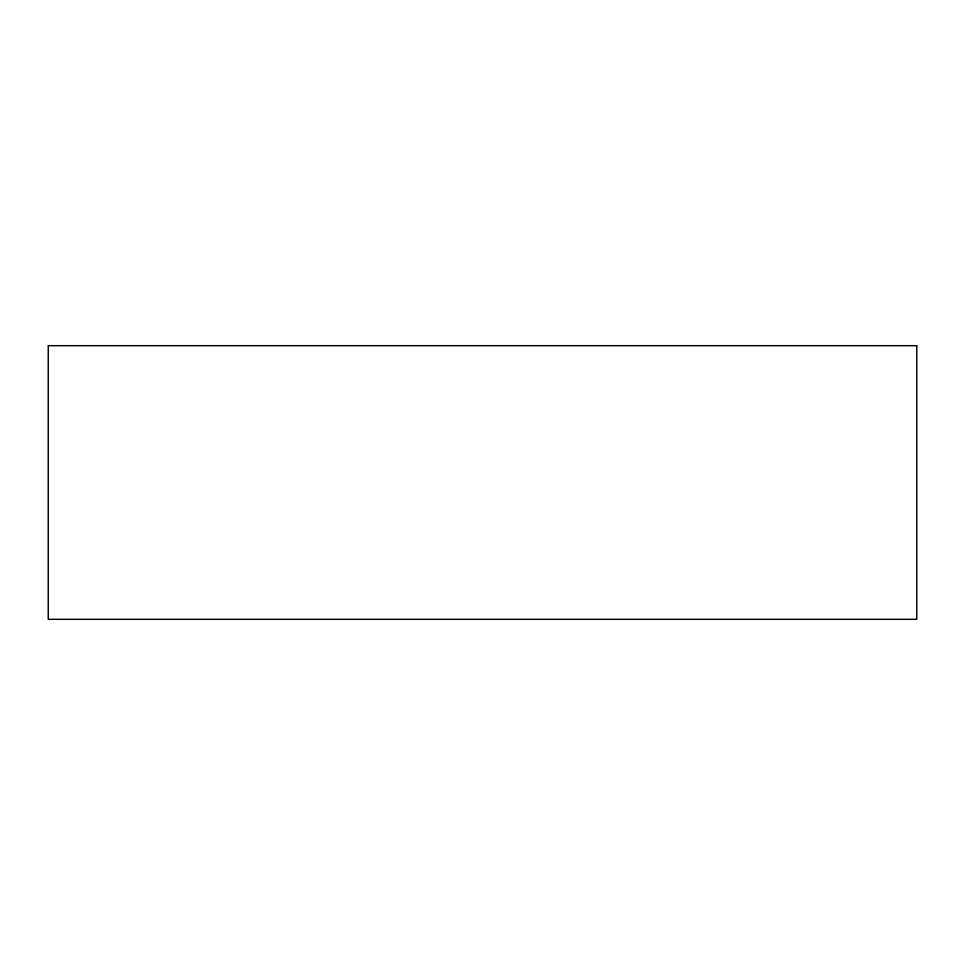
<?xml version="1.0" encoding="UTF-8"?>
<svg xmlns="http://www.w3.org/2000/svg" width="965" height="965" viewBox="0 0 965 965"><rect width="100%" height="100%" fill="white"/><g stroke="black" fill="none" stroke-linecap="round" stroke-linejoin="round"><path stroke-width="1.45" d="M916.75 345.687L48.25 345.687L48.25 619.313L916.75 619.313L916.75 345.687"/></g></svg>
